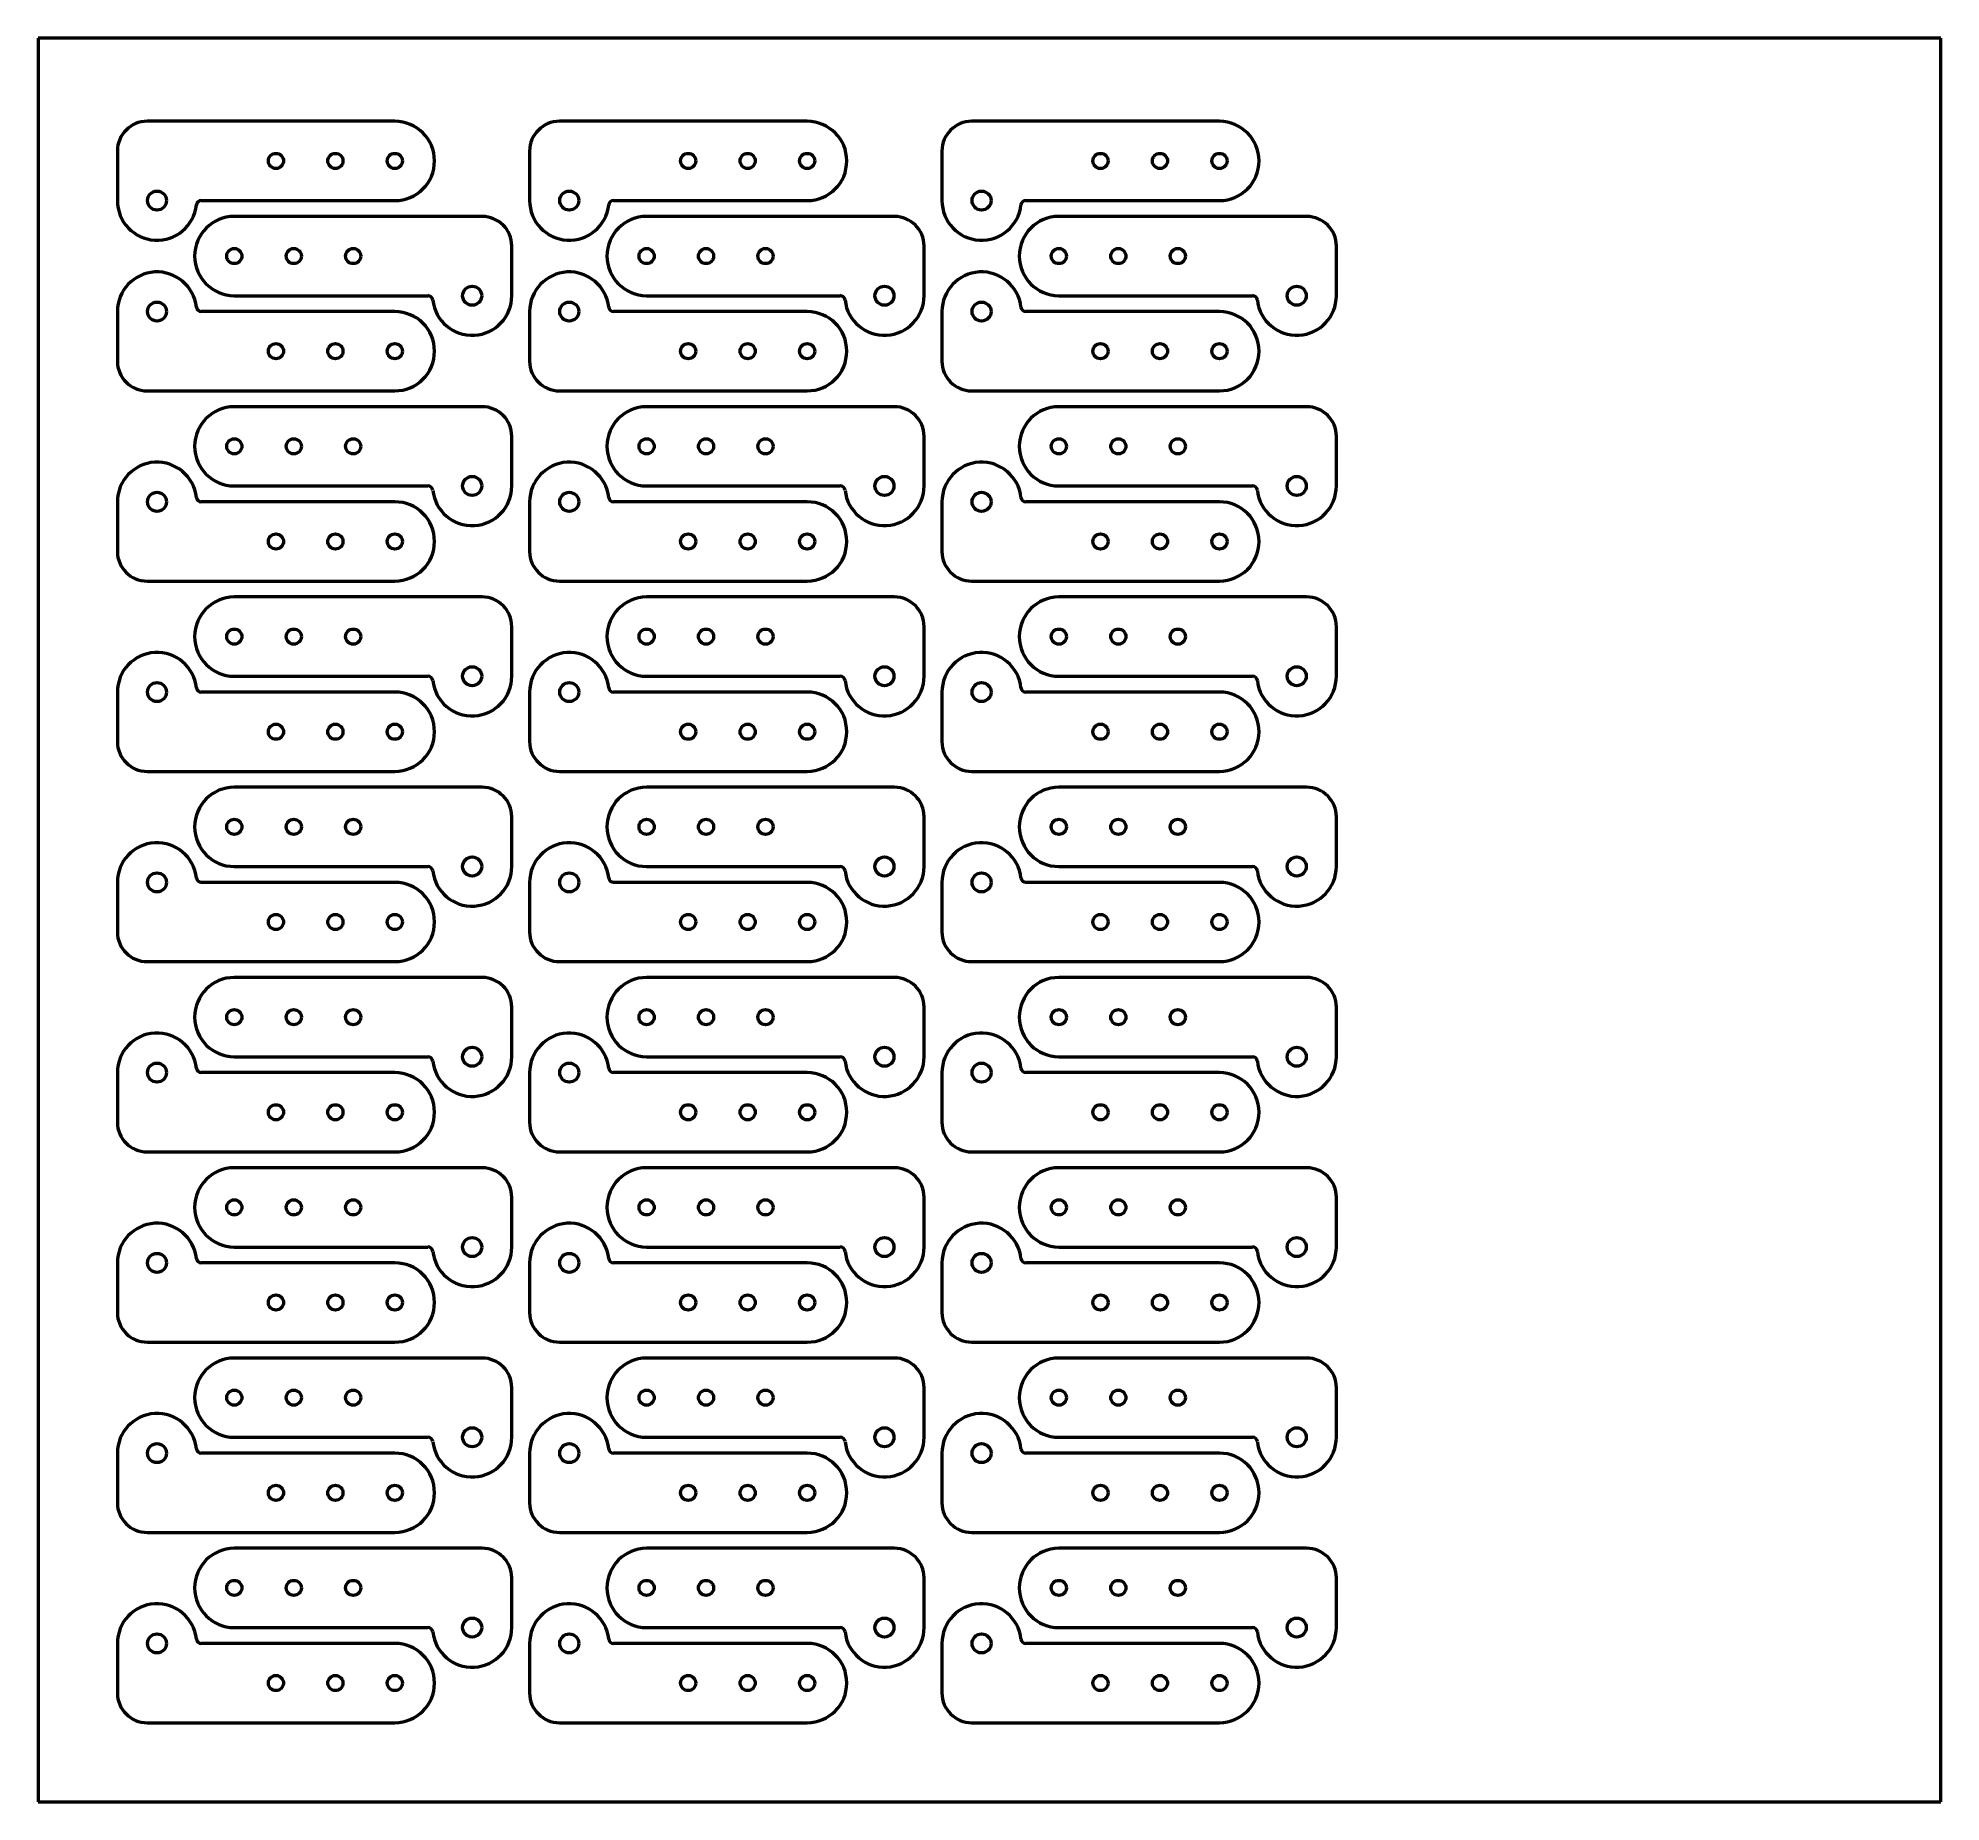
# Model space of a CAD drawing. Header units: inches. Extents: x 0 to 24, y 0 to 22.3.
import ezdxf

# ---------------------------------------------------------------- set-up
doc = ezdxf.new("R2010")
doc.units = ezdxf.units.IN
doc.header["$MEASUREMENT"] = 0
doc.layers.add('Visible (ANSI)', color=7, linetype='Continuous', lineweight=50)

msp = doc.modelspace()

# ---------------------------------------------------------------- linework, layer by layer
at = {"layer": 'Visible (ANSI)'}
for p, q in [((24, 22.25), (0, 22.25)), ((0, 22.25), (0, 0)), ((24, 0), (24, 22.25)), ((4.5, 21.2), (1.375, 21.2)), ((9.7, 21.2), (6.575, 21.2)), ((14.9, 21.2), (11.775, 21.2)), ((1, 20.825), (1, 20.2)), ((6.2, 20.825), (6.2, 20.2)), ((11.4, 20.825), (11.4, 20.2)), ((2.059, 20.2), (4.5, 20.2)), ((7.259, 20.2), (9.7, 20.2)), ((12.459, 20.2), (14.9, 20.2)), ((5.6, 20), (2.475, 20)), ((10.8, 20), (7.675, 20)), ((16, 20), (12.875, 20)), ((5.975, 19), (5.975, 19.625)), ((11.175, 19), (11.175, 19.625)), ((16.375, 19), (16.375, 19.625)), ((2.475, 19), (4.916, 19)), ((7.675, 19), (10.116, 19)), ((12.875, 19), (15.316, 19)), ((1, 18.8), (1, 18.175)), ((4.5, 18.8), (2.059, 18.8)), ((6.2, 18.8), (6.2, 18.175)), ((9.7, 18.8), (7.259, 18.8)), ((11.4, 18.8), (11.4, 18.175)), ((14.9, 18.8), (12.459, 18.8)), ((1.375, 17.8), (4.5, 17.8)), ((6.575, 17.8), (9.7, 17.8)), ((11.775, 17.8), (14.9, 17.8)), ((5.6, 17.6), (2.475, 17.6)), ((10.8, 17.6), (7.675, 17.6)), ((16, 17.6), (12.875, 17.6)), ((5.975, 16.6), (5.975, 17.225)), ((11.175, 16.6), (11.175, 17.225)), ((16.375, 16.6), (16.375, 17.225)), ((2.475, 16.6), (4.916, 16.6)), ((7.675, 16.6), (10.116, 16.6)), ((12.875, 16.6), (15.316, 16.6)), ((1, 16.4), (1, 15.775)), ((4.5, 16.4), (2.059, 16.4)), ((6.2, 16.4), (6.2, 15.775)), ((9.7, 16.4), (7.259, 16.4)), ((11.4, 16.4), (11.4, 15.775)), ((14.9, 16.4), (12.459, 16.4)), ((1.375, 15.4), (4.5, 15.4)), ((6.575, 15.4), (9.7, 15.4)), ((11.775, 15.4), (14.9, 15.4)), ((5.6, 15.2), (2.475, 15.2)), ((10.8, 15.2), (7.675, 15.2)), ((16, 15.2), (12.875, 15.2)), ((5.975, 14.2), (5.975, 14.825)), ((11.175, 14.2), (11.175, 14.825)), ((16.375, 14.2), (16.375, 14.825)), ((2.475, 14.2), (4.916, 14.2)), ((7.675, 14.2), (10.116, 14.2)), ((12.875, 14.2), (15.316, 14.2)), ((1, 14), (1, 13.375)), ((4.5, 14), (2.059, 14)), ((6.2, 14), (6.2, 13.375)), ((9.7, 14), (7.259, 14)), ((11.4, 14), (11.4, 13.375)), ((14.9, 14), (12.459, 14)), ((1.375, 13), (4.5, 13)), ((6.575, 13), (9.7, 13)), ((11.775, 13), (14.9, 13)), ((5.6, 12.8), (2.475, 12.8)), ((10.8, 12.8), (7.675, 12.8)), ((16, 12.8), (12.875, 12.8)), ((5.975, 11.8), (5.975, 12.425)), ((11.175, 11.8), (11.175, 12.425)), ((16.375, 11.8), (16.375, 12.425)), ((2.475, 11.8), (4.916, 11.8)), ((7.675, 11.8), (10.116, 11.8)), ((12.875, 11.8), (15.316, 11.8)), ((1, 11.6), (1, 10.975)), ((4.5, 11.6), (2.059, 11.6)), ((6.2, 11.6), (6.2, 10.975)), ((9.7, 11.6), (7.259, 11.6)), ((11.4, 11.6), (11.4, 10.975)), ((14.9, 11.6), (12.459, 11.6)), ((1.375, 10.6), (4.5, 10.6)), ((6.575, 10.6), (9.7, 10.6)), ((11.775, 10.6), (14.9, 10.6)), ((5.6, 10.4), (2.475, 10.4)), ((10.8, 10.4), (7.675, 10.4)), ((16, 10.4), (12.875, 10.4)), ((5.975, 9.4), (5.975, 10.025)), ((11.175, 9.4), (11.175, 10.025)), ((16.375, 9.4), (16.375, 10.025)), ((2.475, 9.4), (4.916, 9.4)), ((7.675, 9.4), (10.116, 9.4)), ((12.875, 9.4), (15.316, 9.4)), ((1, 9.2), (1, 8.575)), ((4.5, 9.2), (2.059, 9.2)), ((6.2, 9.2), (6.2, 8.575)), ((9.7, 9.2), (7.259, 9.2)), ((11.4, 9.2), (11.4, 8.575)), ((14.9, 9.2), (12.459, 9.2)), ((1.375, 8.2), (4.5, 8.2)), ((6.575, 8.2), (9.7, 8.2)), ((11.775, 8.2), (14.9, 8.2)), ((5.6, 8), (2.475, 8)), ((10.8, 8), (7.675, 8)), ((16, 8), (12.875, 8)), ((5.975, 7), (5.975, 7.625)), ((11.175, 7), (11.175, 7.625)), ((16.375, 7), (16.375, 7.625)), ((2.475, 7), (4.916, 7)), ((7.675, 7), (10.116, 7)), ((12.875, 7), (15.316, 7)), ((1, 6.8), (1, 6.175)), ((4.5, 6.8), (2.059, 6.8)), ((6.2, 6.8), (6.2, 6.175)), ((9.7, 6.8), (7.259, 6.8)), ((11.4, 6.8), (11.4, 6.175)), ((14.9, 6.8), (12.459, 6.8)), ((1.375, 5.8), (4.5, 5.8)), ((6.575, 5.8), (9.7, 5.8)), ((11.775, 5.8), (14.9, 5.8)), ((5.6, 5.6), (2.475, 5.6)), ((10.8, 5.6), (7.675, 5.6)), ((16, 5.6), (12.875, 5.6)), ((5.975, 4.6), (5.975, 5.225)), ((11.175, 4.6), (11.175, 5.225)), ((16.375, 4.6), (16.375, 5.225)), ((2.475, 4.6), (4.916, 4.6)), ((7.675, 4.6), (10.116, 4.6)), ((12.875, 4.6), (15.316, 4.6)), ((1, 4.4), (1, 3.775)), ((4.5, 4.4), (2.059, 4.4)), ((6.2, 4.4), (6.2, 3.775)), ((9.7, 4.4), (7.259, 4.4)), ((11.4, 4.4), (11.4, 3.775)), ((14.9, 4.4), (12.459, 4.4)), ((1.375, 3.4), (4.5, 3.4)), ((6.575, 3.4), (9.7, 3.4)), ((11.775, 3.4), (14.9, 3.4)), ((5.6, 3.2), (2.475, 3.2)), ((10.8, 3.2), (7.675, 3.2)), ((16, 3.2), (12.875, 3.2)), ((5.975, 2.2), (5.975, 2.825)), ((11.175, 2.2), (11.175, 2.825)), ((16.375, 2.2), (16.375, 2.825)), ((2.475, 2.2), (4.916, 2.2)), ((7.675, 2.2), (10.116, 2.2)), ((12.875, 2.2), (15.316, 2.2)), ((1, 2), (1, 1.375)), ((4.5, 2), (2.059, 2)), ((6.2, 2), (6.2, 1.375)), ((9.7, 2), (7.259, 2)), ((11.4, 2), (11.4, 1.375)), ((14.9, 2), (12.459, 2)), ((1.375, 1), (4.5, 1)), ((6.575, 1), (9.7, 1)), ((11.775, 1), (14.9, 1)), ((0, 0), (24, 0))]:
    msp.add_line(p, q, dxfattribs=at)
for centre, radius in [((3, 20.7), 0.0955), ((3.75, 20.7), 0.0955), ((4.5, 20.7), 0.0955), ((8.2, 20.7), 0.0955), ((8.95, 20.7), 0.0955), ((9.7, 20.7), 0.0955), ((13.4, 20.7), 0.0955), ((14.15, 20.7), 0.0955), ((14.9, 20.7), 0.0955), ((1.5, 20.2), 0.12), ((6.7, 20.2), 0.12), ((11.9, 20.2), 0.12), ((2.475, 19.5), 0.0955), ((3.225, 19.5), 0.0955), ((3.975, 19.5), 0.0955), ((7.675, 19.5), 0.0955), ((8.425, 19.5), 0.0955), ((9.175, 19.5), 0.0955), ((12.875, 19.5), 0.0955), ((13.625, 19.5), 0.0955), ((14.375, 19.5), 0.0955), ((5.475, 19), 0.12), ((10.675, 19), 0.12), ((15.875, 19), 0.12), ((1.5, 18.8), 0.12), ((6.7, 18.8), 0.12), ((11.9, 18.8), 0.12), ((3, 18.3), 0.0955), ((3.75, 18.3), 0.0955), ((4.5, 18.3), 0.0955), ((8.2, 18.3), 0.0955), ((8.95, 18.3), 0.0955), ((9.7, 18.3), 0.0955), ((13.4, 18.3), 0.0955), ((14.15, 18.3), 0.0955), ((14.9, 18.3), 0.0955), ((2.475, 17.1), 0.0955), ((3.225, 17.1), 0.0955), ((3.975, 17.1), 0.0955), ((7.675, 17.1), 0.0955), ((8.425, 17.1), 0.0955), ((9.175, 17.1), 0.0955), ((12.875, 17.1), 0.0955), ((13.625, 17.1), 0.0955), ((14.375, 17.1), 0.0955), ((5.475, 16.6), 0.12), ((10.675, 16.6), 0.12), ((15.875, 16.6), 0.12), ((1.5, 16.4), 0.12), ((6.7, 16.4), 0.12), ((11.9, 16.4), 0.12), ((3, 15.9), 0.0955), ((3.75, 15.9), 0.0955), ((4.5, 15.9), 0.0955), ((8.2, 15.9), 0.0955), ((8.95, 15.9), 0.0955), ((9.7, 15.9), 0.0955), ((13.4, 15.9), 0.0955), ((14.15, 15.9), 0.0955), ((14.9, 15.9), 0.0955), ((2.475, 14.7), 0.0955), ((3.225, 14.7), 0.0955), ((3.975, 14.7), 0.0955), ((7.675, 14.7), 0.0955), ((8.425, 14.7), 0.0955), ((9.175, 14.7), 0.0955), ((12.875, 14.7), 0.0955), ((13.625, 14.7), 0.0955), ((14.375, 14.7), 0.0955), ((5.475, 14.2), 0.12), ((10.675, 14.2), 0.12), ((15.875, 14.2), 0.12), ((1.5, 14), 0.12), ((6.7, 14), 0.12), ((11.9, 14), 0.12), ((3, 13.5), 0.0955), ((3.75, 13.5), 0.0955), ((4.5, 13.5), 0.0955), ((8.2, 13.5), 0.0955), ((8.95, 13.5), 0.0955), ((9.7, 13.5), 0.0955), ((13.4, 13.5), 0.0955), ((14.15, 13.5), 0.0955), ((14.9, 13.5), 0.0955), ((2.475, 12.3), 0.0955), ((3.225, 12.3), 0.0955), ((3.975, 12.3), 0.0955), ((7.675, 12.3), 0.0955), ((8.425, 12.3), 0.0955), ((9.175, 12.3), 0.0955), ((12.875, 12.3), 0.0955), ((13.625, 12.3), 0.0955), ((14.375, 12.3), 0.0955), ((5.475, 11.8), 0.12), ((10.675, 11.8), 0.12), ((15.875, 11.8), 0.12), ((1.5, 11.6), 0.12), ((6.7, 11.6), 0.12), ((11.9, 11.6), 0.12), ((3, 11.1), 0.0955), ((3.75, 11.1), 0.0955), ((4.5, 11.1), 0.0955), ((8.2, 11.1), 0.0955), ((8.95, 11.1), 0.0955), ((9.7, 11.1), 0.0955), ((13.4, 11.1), 0.0955), ((14.15, 11.1), 0.0955), ((14.9, 11.1), 0.0955), ((2.475, 9.9), 0.0955), ((3.225, 9.9), 0.0955), ((3.975, 9.9), 0.0955), ((7.675, 9.9), 0.0955), ((8.425, 9.9), 0.0955), ((9.175, 9.9), 0.0955), ((12.875, 9.9), 0.0955), ((13.625, 9.9), 0.0955), ((14.375, 9.9), 0.0955), ((5.475, 9.4), 0.12), ((10.675, 9.4), 0.12), ((15.875, 9.4), 0.12), ((1.5, 9.2), 0.12), ((6.7, 9.2), 0.12), ((11.9, 9.2), 0.12), ((3, 8.7), 0.0955), ((3.75, 8.7), 0.0955), ((4.5, 8.7), 0.0955), ((8.2, 8.7), 0.0955), ((8.95, 8.7), 0.0955), ((9.7, 8.7), 0.0955), ((13.4, 8.7), 0.0955), ((14.15, 8.7), 0.0955), ((14.9, 8.7), 0.0955), ((2.475, 7.5), 0.0955), ((3.225, 7.5), 0.0955), ((3.975, 7.5), 0.0955), ((7.675, 7.5), 0.0955), ((8.425, 7.5), 0.0955), ((9.175, 7.5), 0.0955), ((12.875, 7.5), 0.0955), ((13.625, 7.5), 0.0955), ((14.375, 7.5), 0.0955), ((5.475, 7), 0.12), ((10.675, 7), 0.12), ((15.875, 7), 0.12), ((1.5, 6.8), 0.12), ((6.7, 6.8), 0.12), ((11.9, 6.8), 0.12), ((3, 6.3), 0.0955), ((3.75, 6.3), 0.0955), ((4.5, 6.3), 0.0955), ((8.2, 6.3), 0.0955), ((8.95, 6.3), 0.0955), ((9.7, 6.3), 0.0955), ((13.4, 6.3), 0.0955), ((14.15, 6.3), 0.0955), ((14.9, 6.3), 0.0955), ((2.475, 5.1), 0.0955), ((3.225, 5.1), 0.0955), ((3.975, 5.1), 0.0955), ((7.675, 5.1), 0.0955), ((8.425, 5.1), 0.0955), ((9.175, 5.1), 0.0955), ((12.875, 5.1), 0.0955), ((13.625, 5.1), 0.0955), ((14.375, 5.1), 0.0955), ((5.475, 4.6), 0.12), ((10.675, 4.6), 0.12), ((15.875, 4.6), 0.12), ((1.5, 4.4), 0.12), ((6.7, 4.4), 0.12), ((11.9, 4.4), 0.12), ((3, 3.9), 0.0955), ((3.75, 3.9), 0.0955), ((4.5, 3.9), 0.0955), ((8.2, 3.9), 0.0955), ((8.95, 3.9), 0.0955), ((9.7, 3.9), 0.0955), ((13.4, 3.9), 0.0955), ((14.15, 3.9), 0.0955), ((14.9, 3.9), 0.0955), ((2.475, 2.7), 0.0955), ((3.225, 2.7), 0.0955), ((3.975, 2.7), 0.0955), ((7.675, 2.7), 0.0955), ((8.425, 2.7), 0.0955), ((9.175, 2.7), 0.0955), ((12.875, 2.7), 0.0955), ((13.625, 2.7), 0.0955), ((14.375, 2.7), 0.0955), ((5.475, 2.2), 0.12), ((10.675, 2.2), 0.12), ((15.875, 2.2), 0.12), ((1.5, 2), 0.12), ((6.7, 2), 0.12), ((11.9, 2), 0.12), ((3, 1.5), 0.0955), ((3.75, 1.5), 0.0955), ((4.5, 1.5), 0.0955), ((8.2, 1.5), 0.0955), ((8.95, 1.5), 0.0955), ((9.7, 1.5), 0.0955), ((13.4, 1.5), 0.0955), ((14.15, 1.5), 0.0955), ((14.9, 1.5), 0.0955)]:
    msp.add_circle(centre, radius, dxfattribs=at)
for centre, radius, start, end in [((1.375, 20.825), 0.375, 90, 180), ((4.5, 20.7), 0.5, 270, 90), ((6.575, 20.825), 0.375, 90, 180), ((9.7, 20.7), 0.5, 270, 90), ((11.775, 20.825), 0.375, 90, 180), ((14.9, 20.7), 0.5, 270, 90), ((1.5, 20.2), 0.5, 180, 353.6206), ((2.059, 20.138), 0.0625, 90, 173.6206), ((6.7, 20.2), 0.5, 180, 353.6206), ((7.259, 20.138), 0.0625, 90, 173.6206), ((11.9, 20.2), 0.5, 180, 353.6206), ((12.459, 20.138), 0.0625, 90, 173.6206), ((2.475, 19.5), 0.5, 90, 270), ((5.6, 19.625), 0.375, 0, 90), ((7.675, 19.5), 0.5, 90, 270), ((10.8, 19.625), 0.375, 0, 90), ((12.875, 19.5), 0.5, 90, 270), ((16, 19.625), 0.375, 0, 90), ((1.5, 18.8), 0.5, 6.3794, 180), ((6.7, 18.8), 0.5, 6.3794, 180), ((11.9, 18.8), 0.5, 6.3794, 180), ((4.916, 18.938), 0.0625, 6.3794, 90), ((5.475, 19), 0.5, 186.3794, 0), ((10.116, 18.938), 0.0625, 6.3794, 90), ((10.675, 19), 0.5, 186.3794, 0), ((15.316, 18.938), 0.0625, 6.3794, 90), ((15.875, 19), 0.5, 186.3794, 0), ((2.059, 18.863), 0.0625, 186.3794, 270), ((4.5, 18.3), 0.5, 270, 90), ((7.259, 18.863), 0.0625, 186.3794, 270), ((9.7, 18.3), 0.5, 270, 90), ((12.459, 18.863), 0.0625, 186.3794, 270), ((14.9, 18.3), 0.5, 270, 90), ((1.375, 18.175), 0.375, 180, 270), ((6.575, 18.175), 0.375, 180, 270), ((11.775, 18.175), 0.375, 180, 270), ((2.475, 17.1), 0.5, 90, 270), ((5.6, 17.225), 0.375, 0, 90), ((7.675, 17.1), 0.5, 90, 270), ((10.8, 17.225), 0.375, 0, 90), ((12.875, 17.1), 0.5, 90, 270), ((16, 17.225), 0.375, 0, 90), ((1.5, 16.4), 0.5, 6.3794, 180), ((6.7, 16.4), 0.5, 6.3794, 180), ((11.9, 16.4), 0.5, 6.3794, 180), ((4.916, 16.538), 0.0625, 6.3794, 90), ((5.475, 16.6), 0.5, 186.3794, 0), ((10.116, 16.538), 0.0625, 6.3794, 90), ((10.675, 16.6), 0.5, 186.3794, 0), ((15.316, 16.538), 0.0625, 6.3794, 90), ((15.875, 16.6), 0.5, 186.3794, 0), ((2.059, 16.463), 0.0625, 186.3794, 270), ((4.5, 15.9), 0.5, 270, 90), ((7.259, 16.463), 0.0625, 186.3794, 270), ((9.7, 15.9), 0.5, 270, 90), ((12.459, 16.463), 0.0625, 186.3794, 270), ((14.9, 15.9), 0.5, 270, 90), ((1.375, 15.775), 0.375, 180, 270), ((6.575, 15.775), 0.375, 180, 270), ((11.775, 15.775), 0.375, 180, 270), ((2.475, 14.7), 0.5, 90, 270), ((5.6, 14.825), 0.375, 0, 90), ((7.675, 14.7), 0.5, 90, 270), ((10.8, 14.825), 0.375, 0, 90), ((12.875, 14.7), 0.5, 90, 270), ((16, 14.825), 0.375, 0, 90), ((1.5, 14), 0.5, 6.3794, 180), ((6.7, 14), 0.5, 6.3794, 180), ((11.9, 14), 0.5, 6.3794, 180), ((4.916, 14.138), 0.0625, 6.3794, 90), ((5.475, 14.2), 0.5, 186.3794, 0), ((10.116, 14.138), 0.0625, 6.3794, 90), ((10.675, 14.2), 0.5, 186.3794, 0), ((15.316, 14.138), 0.0625, 6.3794, 90), ((15.875, 14.2), 0.5, 186.3794, 0), ((2.059, 14.063), 0.0625, 186.3794, 270), ((4.5, 13.5), 0.5, 270, 90), ((7.259, 14.063), 0.0625, 186.3794, 270), ((9.7, 13.5), 0.5, 270, 90), ((12.459, 14.063), 0.0625, 186.3794, 270), ((14.9, 13.5), 0.5, 270, 90), ((1.375, 13.375), 0.375, 180, 270), ((6.575, 13.375), 0.375, 180, 270), ((11.775, 13.375), 0.375, 180, 270), ((2.475, 12.3), 0.5, 90, 270), ((5.6, 12.425), 0.375, 0, 90), ((7.675, 12.3), 0.5, 90, 270), ((10.8, 12.425), 0.375, 0, 90), ((12.875, 12.3), 0.5, 90, 270), ((16, 12.425), 0.375, 0, 90), ((1.5, 11.6), 0.5, 6.3794, 180), ((6.7, 11.6), 0.5, 6.3794, 180), ((11.9, 11.6), 0.5, 6.3794, 180), ((4.916, 11.738), 0.0625, 6.3794, 90), ((5.475, 11.8), 0.5, 186.3794, 0), ((10.116, 11.738), 0.0625, 6.3794, 90), ((10.675, 11.8), 0.5, 186.3794, 0), ((15.316, 11.738), 0.0625, 6.3794, 90), ((15.875, 11.8), 0.5, 186.3794, 0), ((2.059, 11.663), 0.0625, 186.3794, 270), ((4.5, 11.1), 0.5, 270, 90), ((7.259, 11.663), 0.0625, 186.3794, 270), ((9.7, 11.1), 0.5, 270, 90), ((12.459, 11.663), 0.0625, 186.3794, 270), ((14.9, 11.1), 0.5, 270, 90), ((1.375, 10.975), 0.375, 180, 270), ((6.575, 10.975), 0.375, 180, 270), ((11.775, 10.975), 0.375, 180, 270), ((2.475, 9.9), 0.5, 90, 270), ((5.6, 10.025), 0.375, 0, 90), ((7.675, 9.9), 0.5, 90, 270), ((10.8, 10.025), 0.375, 0, 90), ((12.875, 9.9), 0.5, 90, 270), ((16, 10.025), 0.375, 0, 90), ((1.5, 9.2), 0.5, 6.3794, 180), ((6.7, 9.2), 0.5, 6.3794, 180), ((11.9, 9.2), 0.5, 6.3794, 180), ((4.916, 9.338), 0.0625, 6.3794, 90), ((5.475, 9.4), 0.5, 186.3794, 0), ((10.116, 9.338), 0.0625, 6.3794, 90), ((10.675, 9.4), 0.5, 186.3794, 0), ((15.316, 9.338), 0.0625, 6.3794, 90), ((15.875, 9.4), 0.5, 186.3794, 0), ((2.059, 9.263), 0.0625, 186.3794, 270), ((4.5, 8.7), 0.5, 270, 90), ((7.259, 9.263), 0.0625, 186.3794, 270), ((9.7, 8.7), 0.5, 270, 90), ((12.459, 9.263), 0.0625, 186.3794, 270), ((14.9, 8.7), 0.5, 270, 90), ((1.375, 8.575), 0.375, 180, 270), ((6.575, 8.575), 0.375, 180, 270), ((11.775, 8.575), 0.375, 180, 270), ((2.475, 7.5), 0.5, 90, 270), ((5.6, 7.625), 0.375, 0, 90), ((7.675, 7.5), 0.5, 90, 270), ((10.8, 7.625), 0.375, 0, 90), ((12.875, 7.5), 0.5, 90, 270), ((16, 7.625), 0.375, 0, 90), ((1.5, 6.8), 0.5, 6.3794, 180), ((6.7, 6.8), 0.5, 6.3794, 180), ((11.9, 6.8), 0.5, 6.3794, 180), ((4.916, 6.938), 0.0625, 6.3794, 90), ((5.475, 7), 0.5, 186.3794, 0), ((10.116, 6.938), 0.0625, 6.3794, 90), ((10.675, 7), 0.5, 186.3794, 0), ((15.316, 6.938), 0.0625, 6.3794, 90), ((15.875, 7), 0.5, 186.3794, 0), ((2.059, 6.863), 0.0625, 186.3794, 270), ((4.5, 6.3), 0.5, 270, 90), ((7.259, 6.863), 0.0625, 186.3794, 270), ((9.7, 6.3), 0.5, 270, 90), ((12.459, 6.863), 0.0625, 186.3794, 270), ((14.9, 6.3), 0.5, 270, 90), ((1.375, 6.175), 0.375, 180, 270), ((6.575, 6.175), 0.375, 180, 270), ((11.775, 6.175), 0.375, 180, 270), ((2.475, 5.1), 0.5, 90, 270), ((5.6, 5.225), 0.375, 0, 90), ((7.675, 5.1), 0.5, 90, 270), ((10.8, 5.225), 0.375, 0, 90), ((12.875, 5.1), 0.5, 90, 270), ((16, 5.225), 0.375, 0, 90), ((1.5, 4.4), 0.5, 6.3794, 180), ((6.7, 4.4), 0.5, 6.3794, 180), ((11.9, 4.4), 0.5, 6.3794, 180), ((4.916, 4.538), 0.0625, 6.3794, 90), ((5.475, 4.6), 0.5, 186.3794, 0), ((10.116, 4.538), 0.0625, 6.3794, 90), ((10.675, 4.6), 0.5, 186.3794, 0), ((15.316, 4.538), 0.0625, 6.3794, 90), ((15.875, 4.6), 0.5, 186.3794, 0), ((2.059, 4.463), 0.0625, 186.3794, 270), ((4.5, 3.9), 0.5, 270, 90), ((7.259, 4.463), 0.0625, 186.3794, 270), ((9.7, 3.9), 0.5, 270, 90), ((12.459, 4.463), 0.0625, 186.3794, 270), ((14.9, 3.9), 0.5, 270, 90), ((1.375, 3.775), 0.375, 180, 270), ((6.575, 3.775), 0.375, 180, 270), ((11.775, 3.775), 0.375, 180, 270), ((2.475, 2.7), 0.5, 90, 270), ((5.6, 2.825), 0.375, 0, 90), ((7.675, 2.7), 0.5, 90, 270), ((10.8, 2.825), 0.375, 0, 90), ((12.875, 2.7), 0.5, 90, 270), ((16, 2.825), 0.375, 0, 90), ((1.5, 2), 0.5, 6.3794, 180), ((6.7, 2), 0.5, 6.3794, 180), ((11.9, 2), 0.5, 6.3794, 180), ((4.916, 2.138), 0.0625, 6.3794, 90), ((5.475, 2.2), 0.5, 186.3794, 0), ((10.116, 2.138), 0.0625, 6.3794, 90), ((10.675, 2.2), 0.5, 186.3794, 0), ((15.316, 2.138), 0.0625, 6.3794, 90), ((15.875, 2.2), 0.5, 186.3794, 0), ((2.059, 2.063), 0.0625, 186.3794, 270), ((4.5, 1.5), 0.5, 270, 90), ((7.259, 2.063), 0.0625, 186.3794, 270), ((9.7, 1.5), 0.5, 270, 90), ((12.459, 2.063), 0.0625, 186.3794, 270), ((14.9, 1.5), 0.5, 270, 90), ((1.375, 1.375), 0.375, 180, 270), ((6.575, 1.375), 0.375, 180, 270), ((11.775, 1.375), 0.375, 180, 270)]:
    msp.add_arc(centre, radius, start, end, dxfattribs=at)

doc.saveas('drawing.dxf')
